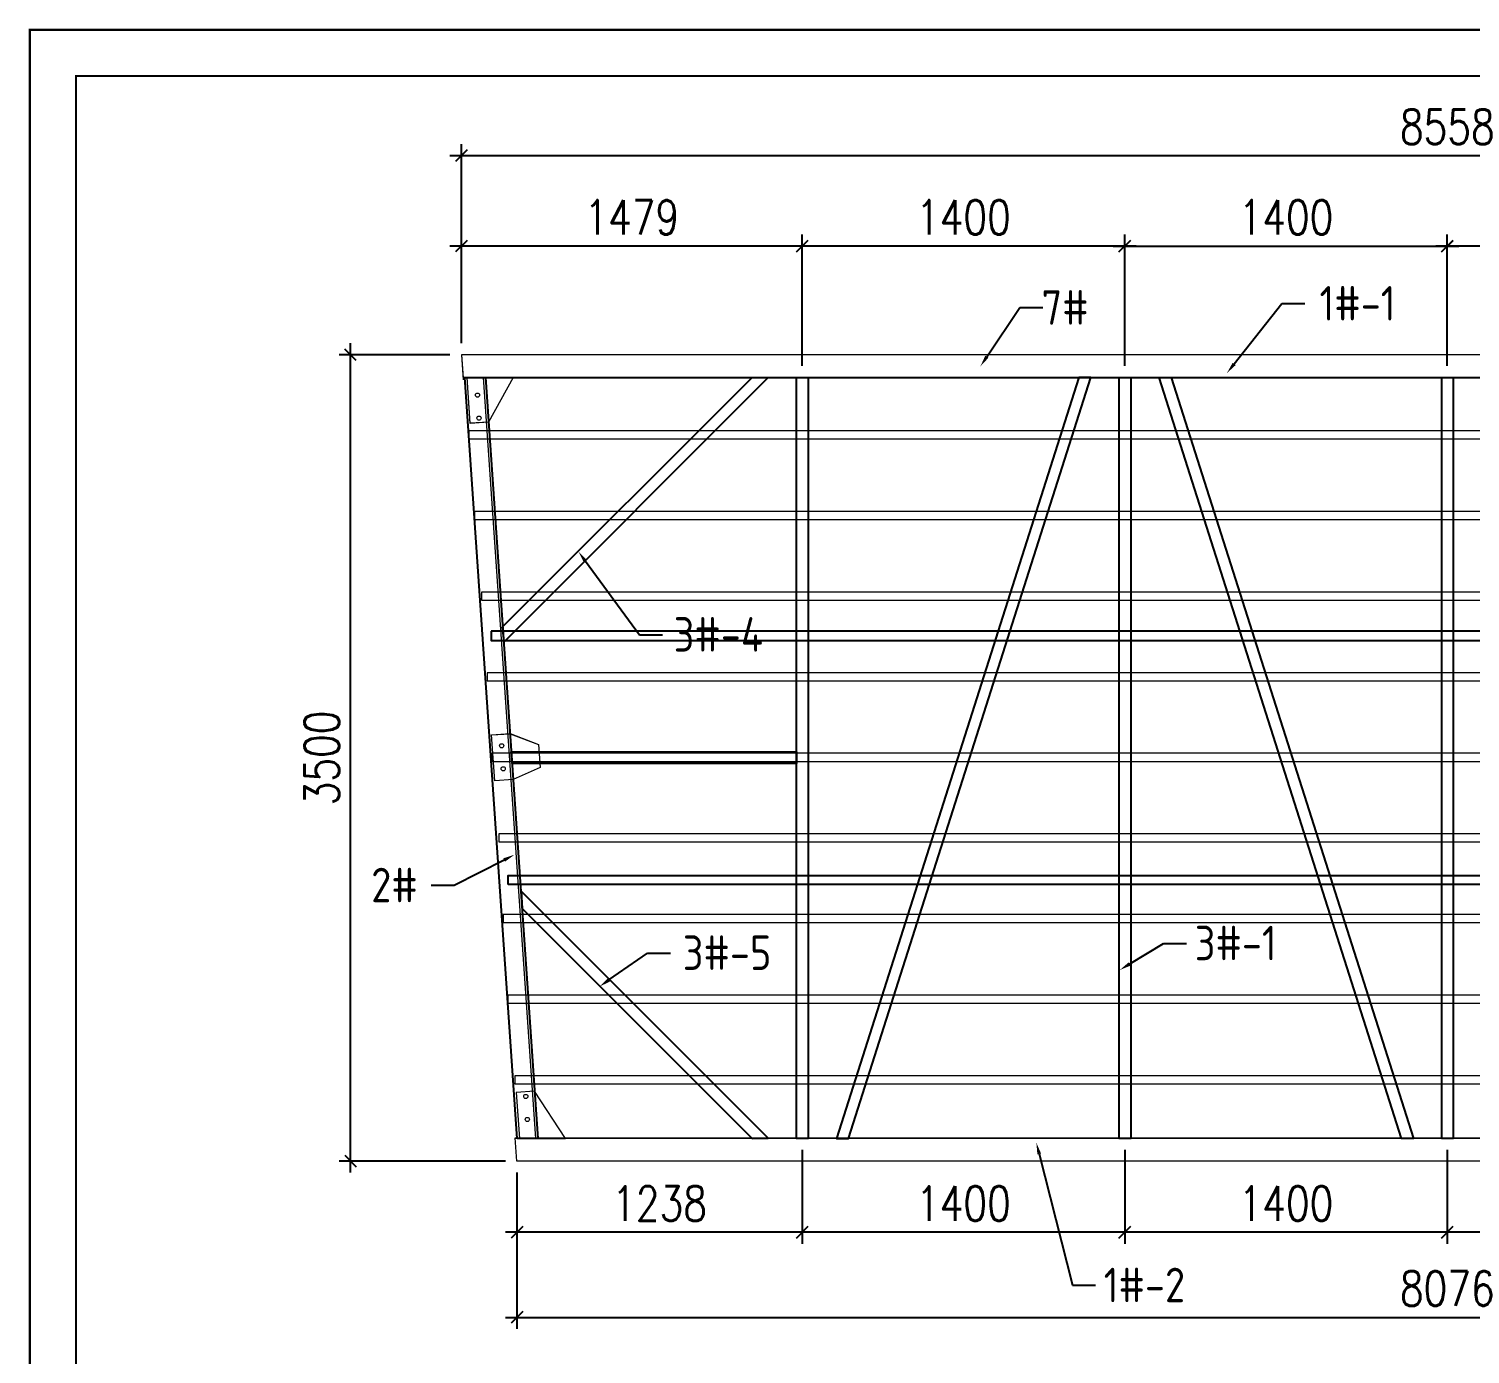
# Model space of a CAD drawing. Extents: x 8238 to 123366, y -35216 to 128109.
# Drawn here: x 59751 to 66007, y 121915 to 127668 of the extents above; entities that cross this region are included whole.
import ezdxf
from ezdxf import colors
from ezdxf.entities.mleader import LeaderData, LeaderLine
from ezdxf.math import Vec2, Vec3

# ---------------------------------------------------------------- set-up
doc = ezdxf.new("R2010")
doc.units = 0
doc.header["$LTSCALE"] = 1000
doc.header["$MEASUREMENT"] = 0
doc.linetypes.add('HIDDEN', pattern=[0.375, 0.25, -0.125])
for name, color, linetype, lineweight in [('加强板', 140, 'Continuous', 18), ('虚线', 8, 'Continuous', 0), ('铝主梁', 3, 'Continuous', 9), ('铝龙骨', 7, 'Continuous', 9)]:
    doc.layers.add(name, color=color, linetype=linetype, lineweight=lineweight)
for name, color, linetype in [('卡槽', 242, 'Continuous'), ('标注', 9, 'Continuous'), ('连接端梁', 130, 'Continuous'), ('铝横梁', 220, 'Continuous')]:
    doc.layers.add(name, color=color, linetype=linetype)
doc.styles.add('HZTXT', font='txtw.shx', dxfattribs={"width": 0.8, "bigfont": 'hztxtw.shx'})
doc.styles.get("Standard").update_dxf_attribs({"font": 'gbenor.shx', "bigfont": 'gbcbig.shx'})
doc.dimstyles.new('DIM-50', dxfattribs={"dimscale": 50, "dimtxt": 3, "dimasz": 1, "dimexe": 1, "dimexo": 1, "dimgap": 1, "dimtad": 1, "dimdec": 1, "dimdsep": 46, "dimtxsty": 'HZTXT', "dimblk": 'OBLIQUE', "dimblk1": 'ARCHTICK', "dimblk2": 'OBLIQUE', "dimcen": 0, "dimdle": 1, "dimclrd": 9, "dimclre": 9, "dimclrt": 2, "dimadec": 1, "dimazin": 0, "dimtfac": 1, "dimtdec": 1, "dimtix": 1, "dimtmove": 2, "dimatfit": 3, "dimldrblk": 'OBLIQUE', "dimfxl": 15, "dimtolj": 1, "dimtzin": 0, "dimarcsym": 1})

# ---------------------------------------------------------------- blocks, each defined once
blk = doc.blocks.new('_Oblique')
at = {"color": 0, "linetype": 'ByBlock', "lineweight": -2}
blk.add_line((-0.5, -0.5), (0.5, 0.5), dxfattribs=at)
blk = doc.blocks.new('*D204')
at = {"layer": 'Defpoints', "color": 0, "transparency": 16777216}
for p in [(65907.2, 126725.2), (65907.2, 126155.3), (67307.2, 126155.3)]:
    blk.add_point(p, dxfattribs=at)
at = {"layer": '标注', "color": 9, "lineweight": -2, "transparency": 16777216}
for p, q in [((65907.2, 126205.3), (65907.2, 126775.2)), ((67307.2, 126205.3), (67307.2, 126775.2)), ((67357.2, 126725.2), (65857.2, 126725.2))]:
    blk.add_line(p, q, dxfattribs=at)
at = {"layer": '标注', "color": 9, "lineweight": -2, "transparency": 16777216, "xscale": 50, "yscale": 50, "zscale": 50, "rotation": 180}
blk.add_blockref('_Oblique', (65907.2, 126725.2), dxfattribs=at)
at = {"layer": '标注', "color": 9, "lineweight": -2, "transparency": 16777216, "xscale": 50, "yscale": 50, "zscale": 50}
blk.add_blockref('_Oblique', (67307.2, 126725.2), dxfattribs=at)
at = {"layer": '标注', "color": 2, "transparency": 16777216, "insert": (66607.2, 126850.2), "char_height": 150, "attachment_point": 5, "style": 'HZTXT'}
blk.add_mtext('\\A1;1400', dxfattribs=at)
blk = doc.blocks.new('_ArchTick')
at = {"color": 0, "linetype": 'ByBlock', "const_width": 0.4}
blk.add_lwpolyline([(-0.5, -0.5), (0.5, 0.5)], dxfattribs=at)
blk = doc.blocks.new('*D205')
at = {"layer": 'Defpoints', "color": 0, "transparency": 16777216}
for p in [(70186.3, 127117.9), (61628.3, 126253.3), (70186.3, 126253.3)]:
    blk.add_point(p, dxfattribs=at)
at = {"layer": '标注', "color": 9, "lineweight": -2, "transparency": 16777216}
for p, q in [((61628.3, 126303.3), (61628.3, 127167.9)), ((70186.3, 126303.3), (70186.3, 127167.9)), ((61578.3, 127117.9), (70236.3, 127117.9))]:
    blk.add_line(p, q, dxfattribs=at)
at = {"layer": '标注', "color": 9, "lineweight": -2, "transparency": 16777216, "xscale": 50, "yscale": 50, "zscale": 50, "rotation": 180}
blk.add_blockref('_Oblique', (61628.3, 127117.9), dxfattribs=at)
at = {"layer": '标注', "color": 9, "lineweight": -2, "transparency": 16777216, "xscale": 50, "yscale": 50, "zscale": 50}
blk.add_blockref('_Oblique', (70186.3, 127117.9), dxfattribs=at)
at = {"layer": '标注', "color": 2, "transparency": 16777216, "insert": (65907.3, 127242.9), "char_height": 150, "attachment_point": 5, "style": 'HZTXT'}
blk.add_mtext('\\A1;8558', dxfattribs=at)
blk = doc.blocks.new('*D207')
at = {"layer": 'Defpoints', "color": 0, "transparency": 16777216}
for p in [(61869.3, 122753.3), (69945.3, 122753.4), (69945.3, 122074.6)]:
    blk.add_point(p, dxfattribs=at)
at = {"layer": '标注', "color": 9, "lineweight": -2, "transparency": 16777216}
for p, q in [((61869.3, 122703.3), (61869.3, 122024.6)), ((69945.3, 122703.4), (69945.3, 122024.6)), ((61819.3, 122074.6), (69995.3, 122074.6))]:
    blk.add_line(p, q, dxfattribs=at)
at = {"layer": '标注', "color": 9, "lineweight": -2, "transparency": 16777216, "xscale": 50, "yscale": 50, "zscale": 50}
for p, rotation in [((61869.3, 122074.6), 180.0003109579487), ((69945.3, 122074.6), 0.0003109579487371965)]:
    blk.add_blockref('_Oblique', p, dxfattribs=dict(at, rotation=rotation))
at = {"layer": '标注', "color": 2, "transparency": 16777216, "insert": (65907.3, 122199.6), "char_height": 150, "attachment_point": 5, "rotation": 0.00031, "style": 'HZTXT'}
blk.add_mtext('\\A1;8076', dxfattribs=at)
blk = doc.blocks.new('*D208')
at = {"layer": 'Defpoints', "color": 0, "transparency": 16777216}
for p in [(63107.3, 126725.2), (63107.3, 126155.3), (64507.3, 126155.3)]:
    blk.add_point(p, dxfattribs=at)
at = {"layer": '标注', "color": 9, "lineweight": -2, "transparency": 16777216}
for p, q in [((63107.3, 126205.3), (63107.3, 126775.2)), ((64507.3, 126205.3), (64507.3, 126775.2)), ((64557.3, 126725.2), (63057.3, 126725.2))]:
    blk.add_line(p, q, dxfattribs=at)
at = {"layer": '标注', "color": 9, "lineweight": -2, "transparency": 16777216, "xscale": 50, "yscale": 50, "zscale": 50, "rotation": 180}
blk.add_blockref('_Oblique', (63107.3, 126725.2), dxfattribs=at)
at = {"layer": '标注', "color": 9, "lineweight": -2, "transparency": 16777216, "xscale": 50, "yscale": 50, "zscale": 50}
blk.add_blockref('_Oblique', (64507.3, 126725.2), dxfattribs=at)
at = {"layer": '标注', "color": 2, "transparency": 16777216, "insert": (63807.3, 126850.2), "char_height": 150, "attachment_point": 5, "style": 'HZTXT'}
blk.add_mtext('\\A1;1400', dxfattribs=at)
blk = doc.blocks.new('*D209')
at = {"layer": 'Defpoints', "color": 0, "transparency": 16777216}
for p in [(61628.3, 126725.2), (61628.3, 126253.3), (63107.3, 126155.3)]:
    blk.add_point(p, dxfattribs=at)
at = {"layer": '标注', "color": 9, "lineweight": -2, "transparency": 16777216}
for p, q in [((61628.3, 126303.3), (61628.3, 126775.2)), ((63107.3, 126205.3), (63107.3, 126775.2)), ((63157.3, 126725.2), (61578.3, 126725.2))]:
    blk.add_line(p, q, dxfattribs=at)
at = {"layer": '标注', "color": 9, "lineweight": -2, "transparency": 16777216, "xscale": 50, "yscale": 50, "zscale": 50, "rotation": 180}
blk.add_blockref('_Oblique', (61628.3, 126725.2), dxfattribs=at)
at = {"layer": '标注', "color": 9, "lineweight": -2, "transparency": 16777216, "xscale": 50, "yscale": 50, "zscale": 50}
blk.add_blockref('_Oblique', (63107.3, 126725.2), dxfattribs=at)
at = {"layer": '标注', "color": 2, "transparency": 16777216, "insert": (62367.8, 126850.2), "char_height": 150, "attachment_point": 5, "style": 'HZTXT'}
blk.add_mtext('\\A1;1479', dxfattribs=at)
blk = doc.blocks.new('*D210')
at = {"layer": 'Defpoints', "color": 0, "transparency": 16777216}
for p in [(61147, 126253.3), (61628.3, 126253.3), (61869.5, 122753.3)]:
    blk.add_point(p, dxfattribs=at)
at = {"layer": '标注', "color": 9, "lineweight": -2, "transparency": 16777216}
for p, q in [((61578.3, 126253.3), (61097, 126253.3)), ((61147, 122703.3), (61147, 126303.3)), ((61819.5, 122753.3), (61097, 122753.3))]:
    blk.add_line(p, q, dxfattribs=at)
at = {"layer": '标注', "color": 9, "lineweight": -2, "transparency": 16777216, "xscale": 50, "yscale": 50, "zscale": 50}
for p, rotation in [((61147, 126253.3), 90), ((61147, 122753.3), 270)]:
    blk.add_blockref('_Oblique', p, dxfattribs=dict(at, rotation=rotation))
at = {"layer": '标注', "color": 2, "transparency": 16777216, "insert": (61022, 124503.3), "char_height": 150, "attachment_point": 5, "rotation": 90, "style": 'HZTXT'}
blk.add_mtext('\\A1;3500', dxfattribs=at)
blk = doc.blocks.new('*D211')
at = {"layer": 'Defpoints', "color": 0, "transparency": 16777216}
for p in [(65907.3, 126725.2), (64507.3, 126155.3), (65907.3, 126155.3)]:
    blk.add_point(p, dxfattribs=at)
at = {"layer": '标注', "color": 9, "lineweight": -2, "transparency": 16777216}
for p, q in [((64507.3, 126205.3), (64507.3, 126775.2)), ((65907.3, 126205.3), (65907.3, 126775.2)), ((64457.3, 126725.2), (65957.3, 126725.2))]:
    blk.add_line(p, q, dxfattribs=at)
at = {"layer": '标注', "color": 9, "lineweight": -2, "transparency": 16777216, "xscale": 50, "yscale": 50, "zscale": 50, "rotation": 180}
blk.add_blockref('_Oblique', (64507.3, 126725.2), dxfattribs=at)
at = {"layer": '标注', "color": 9, "lineweight": -2, "transparency": 16777216, "xscale": 50, "yscale": 50, "zscale": 50}
blk.add_blockref('_Oblique', (65907.3, 126725.2), dxfattribs=at)
at = {"layer": '标注', "color": 2, "transparency": 16777216, "insert": (65207.3, 126850.2), "char_height": 150, "attachment_point": 5, "style": 'HZTXT'}
blk.add_mtext('\\A1;1400', dxfattribs=at)
blk = doc.blocks.new('*D214')
at = {"layer": 'Defpoints', "color": 0, "transparency": 16777216}
for p in [(65907.2, 122851.3), (67307.2, 122851.3), (65907.2, 122444)]:
    blk.add_point(p, dxfattribs=at)
at = {"layer": '标注', "color": 9, "lineweight": -2, "transparency": 16777216}
for p, q in [((65907.2, 122801.3), (65907.2, 122394)), ((67307.2, 122801.3), (67307.2, 122394)), ((67357.2, 122444), (65857.2, 122444))]:
    blk.add_line(p, q, dxfattribs=at)
at = {"layer": '标注', "color": 9, "lineweight": -2, "transparency": 16777216, "xscale": 50, "yscale": 50, "zscale": 50, "rotation": 180}
blk.add_blockref('_Oblique', (65907.2, 122444), dxfattribs=at)
at = {"layer": '标注', "color": 9, "lineweight": -2, "transparency": 16777216, "xscale": 50, "yscale": 50, "zscale": 50}
blk.add_blockref('_Oblique', (67307.2, 122444), dxfattribs=at)
at = {"layer": '标注', "color": 2, "transparency": 16777216, "insert": (66607.2, 122569), "char_height": 150, "attachment_point": 5, "style": 'HZTXT'}
blk.add_mtext('\\A1;1400', dxfattribs=at)
blk = doc.blocks.new('*D215')
at = {"layer": 'Defpoints', "color": 0, "transparency": 16777216}
for p in [(64507.3, 122851.3), (65907.2, 122851.3), (64507.3, 122444)]:
    blk.add_point(p, dxfattribs=at)
at = {"layer": '标注', "color": 9, "lineweight": -2, "transparency": 16777216}
for p, q in [((64507.3, 122801.3), (64507.3, 122394)), ((65907.2, 122801.3), (65907.2, 122394)), ((65957.2, 122444), (64457.3, 122444))]:
    blk.add_line(p, q, dxfattribs=at)
at = {"layer": '标注', "color": 9, "lineweight": -2, "transparency": 16777216, "xscale": 50, "yscale": 50, "zscale": 50, "rotation": 180}
blk.add_blockref('_Oblique', (64507.3, 122444), dxfattribs=at)
at = {"layer": '标注', "color": 9, "lineweight": -2, "transparency": 16777216, "xscale": 50, "yscale": 50, "zscale": 50}
blk.add_blockref('_Oblique', (65907.2, 122444), dxfattribs=at)
at = {"layer": '标注', "color": 2, "transparency": 16777216, "insert": (65207.2, 122569), "char_height": 150, "attachment_point": 5, "style": 'HZTXT'}
blk.add_mtext('\\A1;1400', dxfattribs=at)
blk = doc.blocks.new('*D216')
at = {"layer": 'Defpoints', "color": 0, "transparency": 16777216}
for p in [(63107.3, 122851.3), (64507.3, 122851.3), (63107.3, 122444)]:
    blk.add_point(p, dxfattribs=at)
at = {"layer": '标注', "color": 9, "lineweight": -2, "transparency": 16777216}
for p, q in [((63107.3, 122801.3), (63107.3, 122394)), ((64507.3, 122801.3), (64507.3, 122394)), ((64557.3, 122444), (63057.3, 122444))]:
    blk.add_line(p, q, dxfattribs=at)
at = {"layer": '标注', "color": 9, "lineweight": -2, "transparency": 16777216, "xscale": 50, "yscale": 50, "zscale": 50, "rotation": 180}
blk.add_blockref('_Oblique', (63107.3, 122444), dxfattribs=at)
at = {"layer": '标注', "color": 9, "lineweight": -2, "transparency": 16777216, "xscale": 50, "yscale": 50, "zscale": 50}
blk.add_blockref('_Oblique', (64507.3, 122444), dxfattribs=at)
at = {"layer": '标注', "color": 2, "transparency": 16777216, "insert": (63807.3, 122569), "char_height": 150, "attachment_point": 5, "style": 'HZTXT'}
blk.add_mtext('\\A1;1400', dxfattribs=at)
blk = doc.blocks.new('*D217')
at = {"layer": 'Defpoints', "color": 0, "transparency": 16777216}
for p in [(63107.3, 122851.3), (61869.3, 122753.3), (61869.3, 122444)]:
    blk.add_point(p, dxfattribs=at)
at = {"layer": '标注', "color": 9, "lineweight": -2, "transparency": 16777216}
for p, q in [((63107.3, 122801.3), (63107.3, 122394)), ((61869.3, 122703.3), (61869.3, 122394)), ((63157.3, 122444), (61819.3, 122444))]:
    blk.add_line(p, q, dxfattribs=at)
at = {"layer": '标注', "color": 9, "lineweight": -2, "transparency": 16777216, "xscale": 50, "yscale": 50, "zscale": 50, "rotation": 180}
blk.add_blockref('_Oblique', (61869.3, 122444), dxfattribs=at)
at = {"layer": '标注', "color": 9, "lineweight": -2, "transparency": 16777216, "xscale": 50, "yscale": 50, "zscale": 50}
blk.add_blockref('_Oblique', (63107.3, 122444), dxfattribs=at)
at = {"layer": '标注', "color": 2, "transparency": 16777216, "insert": (62488.3, 122569), "char_height": 150, "attachment_point": 5, "style": 'HZTXT'}
blk.add_mtext('\\A1;1238', dxfattribs=at)
blk = doc.blocks.new('A$C0D8A069B')
at = {"layer": '加强板'}
blk.add_lwpolyline([(80, -100), (0, -100), (0, 100), (80, 100), (200, 44.9), (200, -55.1), (80, -100)], dxfattribs=at)
for centre in [(40, 50), (40, -50)]:
    blk.add_circle(centre, 9, dxfattribs=at)
blk = doc.blocks.new('M3')
at = {"layer": '加强板', "color": 5, "elevation": 0}
for points in [[(85623.3, 17138.3), (85823.3, 17138.3), (85716.8, 16944.2), (85637, 16938.7)], [(85850.8, 13834.3), (86050.8, 13834.3), (85916.9, 14039.3), (85837, 14033.8)]]:
    blk.add_lwpolyline(points, close=True, dxfattribs=at)
at = {"layer": '加强板', "color": 5}
for centre in [(85668.7, 17061.2, 0), (85675.5, 16961.4, 0), (85878.3, 14016.6, 0), (85885.2, 13916.8, 0)]:
    blk.add_circle(centre, 9, dxfattribs=at)
at = {"layer": '卡槽', "color": 22, "ltscale": 5000, "elevation": 0}
for points in [[(85728.4, 16036.2), (85728.4, 15996.2), (94024.3, 15996.2), (94024.3, 16036.2)], [(85802.2, 14936.3), (85802.2, 14976.3), (93955.2, 14976.3), (93955.2, 14936.3)]]:
    blk.add_lwpolyline(points, close=True, dxfattribs=at)
at = {"layer": '虚线', "color": 1, "linetype": 'HIDDEN', "ltscale": 300}
for p, q in [((94150.1, 17138.3, 0), (85605.6, 17138.3, 0)), ((85693.3, 17138.3, 0), (85921, 13834.3, 0)), ((93922.5, 13834.3, 0), (85833.3, 13834.3, 0))]:
    blk.add_line(p, q, dxfattribs=at)
at = {"layer": '连接端梁', "elevation": 0}
blk.add_lwpolyline([(85840.8, 13834.3), (85613.1, 17138.3), (85703.3, 17138.3), (85931, 13834.3)], close=True, dxfattribs=at)
at = {"layer": '铝主梁', "color": 3, "elevation": 0}
blk.add_lwpolyline([(85598.9, 17236.3), (85606.3, 17136.3), (94149.5, 17136.3), (94156.9, 17236.3), (85598.9, 17236.3)], dxfattribs=at)
blk.add_lwpolyline([(93915.9, 13736.3), (85839.9, 13736.3), (85832.6, 13836.3), (93923.2, 13836.3)], close=True, dxfattribs=at)
at = {"rotation": 3.941284033268663}
blk.add_blockref('A$C0D8A069B', (85737, 15486.3, 0), dxfattribs=at)

msp = doc.modelspace()

# ---------------------------------------------------------------- linework, layer by layer
at = {"layer": '加强板', "color": 5}
for points in [[(61652.65, 126155.32), (61852.64, 126155.32), (61746.2, 125961.3), (61666.39, 125955.8)], [(61880.18, 122851.32), (62080.18, 122851.32), (61946.25, 123056.34), (61866.44, 123050.84)]]:
    msp.add_lwpolyline(points, close=True, dxfattribs=at)
for centre in [(61698.05, 126078.26), (61704.92, 125978.5), (61907.72, 123033.64), (61914.59, 122933.88)]:
    msp.add_circle(centre, 9, dxfattribs=at)
at = {"layer": '虚线', "color": 1, "linetype": 'HIDDEN', "ltscale": 300}
for p, q in [((70179.5, 126155.32), (61635, 126155.32)), ((61722.71, 126155.32), (61950.35, 122851.32)), ((69951.88, 122851.32), (61862.62, 122851.32))]:
    msp.add_line(p, q, dxfattribs=at)
at = {"layer": '连接端梁', "color": 0}
for points, const_width in [([(59755.72, 127663.42), (74025.78, 127663.42), (74025.78, 116700.7), (59755.72, 116700.7)], 10), ([(59955.72, 127463.42), (73825.78, 127463.42), (73825.78, 116900.7), (59955.72, 116900.7)], 9)]:
    msp.add_lwpolyline(points, close=True, dxfattribs=dict(at, const_width=const_width))
at = {"layer": '连接端梁'}
msp.add_lwpolyline([(61870.16, 122851.32), (61642.52, 126155.32), (61732.74, 126155.32), (61960.37, 122851.32)], close=True, dxfattribs=at)
at = {"layer": '铝主梁', "color": 3}
msp.add_lwpolyline([(61628.25, 126253.32), (61635.69, 126145.32)], dxfattribs=at)
at = {"layer": '铝横梁', "color": 243}
for points in [[(61807.35, 125072.27), (62890.38, 126155.32), (62959.83, 126154.06), (61813.3, 125007.51)], [(63133.25, 126155.32), (63133.25, 122851.32), (63083.25, 122851.32), (63083.25, 126155.32)], [(64307.87, 126155.32), (63256.24, 122851.32), (63308.51, 122850.72), (64360.14, 126154.72)], [(64533.25, 126155.32), (64533.25, 122851.32), (64483.25, 122851.32), (64483.25, 126155.32)], [(64708.64, 126155.32), (65760.27, 122851.32), (65708, 122850.72), (64656.37, 126154.72)], [(65933.24, 126155.32), (65933.24, 122851.32), (65883.24, 122851.32), (65883.24, 126155.32)], [(61891.55, 123850.17), (62890.37, 122851.33), (62959.67, 122852.75), (61887.95, 123924.49)]]:
    msp.add_lwpolyline(points, close=True, dxfattribs=at)
at = {"layer": '铝横梁', "color": 243, "elevation": 0}
msp.add_lwpolyline([(61844.9, 124529.3), (63083.27, 124529.31), (63083.27, 124479.31), (61848.21, 124479.3)], close=True, dxfattribs=at)
at = {"layer": '铝龙骨', "color": 0}
for points in [[(70158.26, 125888.32), (70158.26, 125923.32), (61660.26, 125923.32), (61660.26, 125888.32)], [(70128.26, 125538.32), (70128.26, 125573.32), (61685.26, 125573.32), (61685.26, 125538.32)], [(70108.26, 125188.32), (70108.26, 125223.32), (61715.26, 125223.32), (61715.26, 125188.32)], [(70088.26, 124838.32), (70088.26, 124873.32), (61740.26, 124873.32), (61740.26, 124838.32)], [(70058.26, 124488.32), (70058.26, 124523.32), (61760.26, 124523.32), (61760.26, 124488.32)], [(70038.26, 124138.32), (70038.26, 124173.32), (61790.26, 124173.32), (61790.26, 124138.32)], [(70008.26, 123788.32), (70008.26, 123823.32), (61810.26, 123823.32), (61810.26, 123788.32)], [(69988.26, 123438.32), (69988.26, 123473.32), (61830.26, 123473.32), (61830.26, 123438.32)], [(69963.26, 123088.32), (69963.26, 123123.32), (61860.26, 123123.32), (61860.26, 123088.32)]]:
    msp.add_lwpolyline(points, close=True, dxfattribs=at)

# ---------------------------------------------------------------- block references
msp.add_blockref('M3', (-23970.64, 109017.06, 0))
at = {"rotation": 3.94128403326866}
msp.add_blockref('A$C0D8A069B', (61766.36, 124503.32), dxfattribs=at)

# ---------------------------------------------------------------- dimensions: what is measured, and where the dimension line sits
at = {"layer": '标注'}
for base, p1, p2, angle, picture, middle in [((70186.26, 127117.91), (61628.25, 126253.32), (70186.26, 126253.32), 180, '*D205', (65907.25, 127242.91)), ((61628.25, 126725.23), (63107.25, 126155.32), (61628.25, 126253.32), 180, '*D209', (62367.75, 126850.23)), ((63107.25, 126725.23), (64507.25, 126155.32), (63107.25, 126155.32), 180, '*D208', (63807.25, 126850.23)), ((65907.24, 126725.23), (67307.24, 126155.32), (65907.24, 126155.32), 180, '*D204', (66607.24, 126850.23)), ((61146.99, 126253.32), (61869.49, 122753.32), (61628.25, 126253.32), 90, '*D210', (61021.99, 124503.32))]:
    dim = msp.add_linear_dim(base=base, p1=p1, p2=p2, angle=angle, dimstyle='DIM-50', dxfattribs=at)
    dim.commit()
    dim.dimension.update_dxf_attribs({"geometry": picture, "text_midpoint": middle})
for base, p1, p2, picture, middle in [((65907.25, 126725.23), (64507.25, 126155.32), (65907.25, 126155.32), '*D211', (65207.25, 126850.23)), ((61869.25, 122444), (63107.25, 122851.32), (61869.25, 122753.32), '*D217', (62488.25, 122569)), ((63107.25, 122444), (64507.25, 122851.32), (63107.25, 122851.32), '*D216', (63807.25, 122569)), ((64507.25, 122444), (65907.24, 122851.32), (64507.25, 122851.32), '*D215', (65207.25, 122569)), ((65907.24, 122444), (67307.24, 122851.32), (65907.24, 122851.32), '*D214', (66607.24, 122569))]:
    dim = msp.add_linear_dim(base=base, p1=p1, p2=p2, dimstyle='DIM-50', dxfattribs=at)
    dim.commit()
    dim.dimension.update_dxf_attribs({"geometry": picture, "text_midpoint": middle})
dim = msp.add_aligned_dim(p1=(61869.25, 122753.32), p2=(69945.25, 122753.37), distance=-678.72, dimstyle='DIM-50', dxfattribs=at)
dim.commit()
dim.dimension.update_dxf_attribs({"geometry": '*D207', "text_midpoint": (65907.26, 122199.62)})

# ---------------------------------------------------------------- leaders
at = {"layer": '标注', "color": 6, "linetype": 'ByBlock'}
ml = msp.add_multileader_mtext('Standard', dxfattribs=at)
ml.set_content('7#', color=6)
ml.set_leader_properties()
ml.build(insert=Vec2(0, 0))
ml.multileader.update_dxf_attribs({"dogleg_length": 100, "arrow_head_size": 50})
ctx = ml.context
ctx.base_point, ctx.char_height, ctx.arrow_head_size, ctx.landing_gap_size, ctx.plane_origin = Vec3(64152.29, 126458.85), 150, 50, 35.88, Vec3(64370.39, 115857.61)
ctx.text_align_type = 2
notes = []
notes.append((ctx, [(0, (1, 1, 0), (64052.29, 126458.85), (1, 0), 100, [(0, [(63881.16, 126203.53)], 0, [])])]))
ctx.mtext.insert, ctx.mtext.width, ctx.mtext.defined_height, ctx.mtext.alignment, ctx.mtext.flow_direction = Vec3(64350.67, 126533.85), 445.8704, 72.4, 3, 5
ml = msp.add_multileader_mtext('Standard', dxfattribs=at)
ml.set_content('1#-1', color=6)
ml.set_leader_properties()
ml.build(insert=Vec2(0, 0))
ml.multileader.update_dxf_attribs({"dogleg_length": 100, "arrow_head_size": 50})
ctx = ml.context
ctx.base_point, ctx.char_height, ctx.arrow_head_size, ctx.landing_gap_size, ctx.plane_origin = Vec3(65288.76, 126475.47), 150, 50, 35.88, Vec3(65798.59, 114884.46)
ctx.text_align_type = 2
notes.append((ctx, [(1, (1, 1, 0), (65188.76, 126475.47), (1, 0), 100, [(0, [(64951.17, 126174.14)], 0, [])])]))
ctx.mtext.insert, ctx.mtext.width, ctx.mtext.defined_height, ctx.mtext.alignment, ctx.mtext.flow_direction = Vec3(65682.75, 126551.75), 445.8704, 72.4, 3, 5
ml = msp.add_multileader_mtext('Standard', dxfattribs=at)
ml.set_content('3#-4', color=6)
ml.set_leader_properties()
ml.build(insert=Vec2(0, 0))
ml.multileader.update_dxf_attribs({"dogleg_length": 100, "arrow_head_size": 50})
ctx = ml.context
ctx.base_point, ctx.char_height, ctx.arrow_head_size, ctx.landing_gap_size, ctx.plane_origin = Vec3(62500.86, 125038.14, 0), 150, 50, 35.88, Vec3(62443.85, 115017.5, 0)
ctx.text_align_type = 2
notes.append((ctx, [(0, (1, 1, 0), (62400.86, 125038.14, 0), (1, 0), 100, [(0, [(62136.78, 125398.03, 0)], 0, [])])]))
ctx.mtext.insert, ctx.mtext.width, ctx.mtext.defined_height, ctx.mtext.alignment, ctx.mtext.flow_direction = Vec3(62937.22, 125114.47, 0), 445.8704, 72.4, 3, 5
ml = msp.add_multileader_mtext('Standard', dxfattribs=at)
ml.set_content('2#', color=6)
ml.set_leader_properties()
ml.build(insert=Vec2(0, 0))
ml.multileader.update_dxf_attribs({"dogleg_length": 100, "arrow_head_size": 50})
ctx = ml.context
ctx.base_point, ctx.char_height, ctx.arrow_head_size, ctx.landing_gap_size, ctx.plane_origin = Vec3(61259.51, 123950.04, 0), 150, 50, 35.88, Vec3(64930.12, 115562.97, 0)
notes.append((ctx, [(1, (1, 1, 0), (61596.94, 123950.04, 0), (-1, 0), 100, [(0, [(61858.26, 124082.79, 0)], 0, [])])]))
ctx.mtext.insert, ctx.mtext.flow_direction = Vec3(61236.78, 124026.32, 0), 5
ml = msp.add_multileader_mtext('Standard', dxfattribs=at)
ml.set_content('3#-1', color=6)
ml.set_leader_properties()
ml.build(insert=Vec2(0, 0))
ml.multileader.update_dxf_attribs({"dogleg_length": 100, "arrow_head_size": 50})
ctx = ml.context
ctx.base_point, ctx.char_height, ctx.arrow_head_size, ctx.landing_gap_size, ctx.plane_origin = Vec3(64775.36, 123698.32), 150, 50, 35.88, Vec3(64475.95, 113236.82)
notes.append((ctx, [(1, (1, 1, 0), (64675.36, 123698.32), (1, 0), 100, [(0, [(64486.19, 123582.73)], 0, [])])]))
ctx.mtext.insert, ctx.mtext.width, ctx.mtext.defined_height, ctx.mtext.flow_direction = Vec3(64811.23, 123774.65), 445.8704, 72.4, 5
ml = msp.add_multileader_mtext('Standard', dxfattribs=at)
ml.set_content('3#-5', color=6)
ml.set_leader_properties()
ml.build(insert=Vec2(0, 0))
ml.multileader.update_dxf_attribs({"dogleg_length": 100, "arrow_head_size": 50})
ctx = ml.context
ctx.base_point, ctx.char_height, ctx.arrow_head_size, ctx.landing_gap_size, ctx.plane_origin = Vec3(62535.71, 123656.31, 0), 150, 50, 35.88, Vec3(62478.7, 113635.66, 0)
ctx.text_align_type = 2
notes.append((ctx, [(0, (1, 1, 0), (62435.71, 123656.31, 0), (1, 0), 100, [(0, [(62227.83, 123510.75, 0)], 0, [])])]))
ctx.mtext.insert, ctx.mtext.width, ctx.mtext.defined_height, ctx.mtext.alignment, ctx.mtext.flow_direction = Vec3(62973.81, 123732.64, 0), 445.8704, 72.4, 3, 5
ml = msp.add_multileader_mtext('Standard', dxfattribs=at)
ml.set_content('1#-2', color=6)
ml.set_leader_properties()
ml.build(insert=Vec2(0, 0))
ml.multileader.update_dxf_attribs({"dogleg_length": 100, "arrow_head_size": 50})
ctx = ml.context
ctx.base_point, ctx.char_height, ctx.arrow_head_size, ctx.landing_gap_size, ctx.plane_origin = Vec3(64380.46, 122213.92), 150, 50, 35.88, Vec3(64002.55, 133794.95)
notes.append((ctx, [(1, (1, 1, 0), (64280.46, 122213.92), (1, 0), 100, [(0, [(64123.88, 122832.66)], 0, [])])]))
ctx.mtext.insert, ctx.mtext.width, ctx.mtext.defined_height, ctx.mtext.flow_direction = Vec3(64416.34, 122290.2), 445.8704, 72.4, 5
for ctx, leaders in notes:
    for number, flags, end, landing, length, lines in leaders:
        leader = LeaderData()
        leader.index, (leader.has_last_leader_line, leader.has_dogleg_vector, leader.attachment_direction) = number, flags
        leader.last_leader_point, leader.dogleg_vector, leader.dogleg_length = Vec3(end), Vec3(landing), length
        for number, points, colour, breaks in lines:
            line = LeaderLine()
            line.index, line.vertices, line.color, line.breaks = number, Vec3.list(points), colors.encode_raw_color(colour), breaks
            leader.lines.append(line)
        ctx.leaders.append(leader)

doc.saveas('drawing.dxf')
